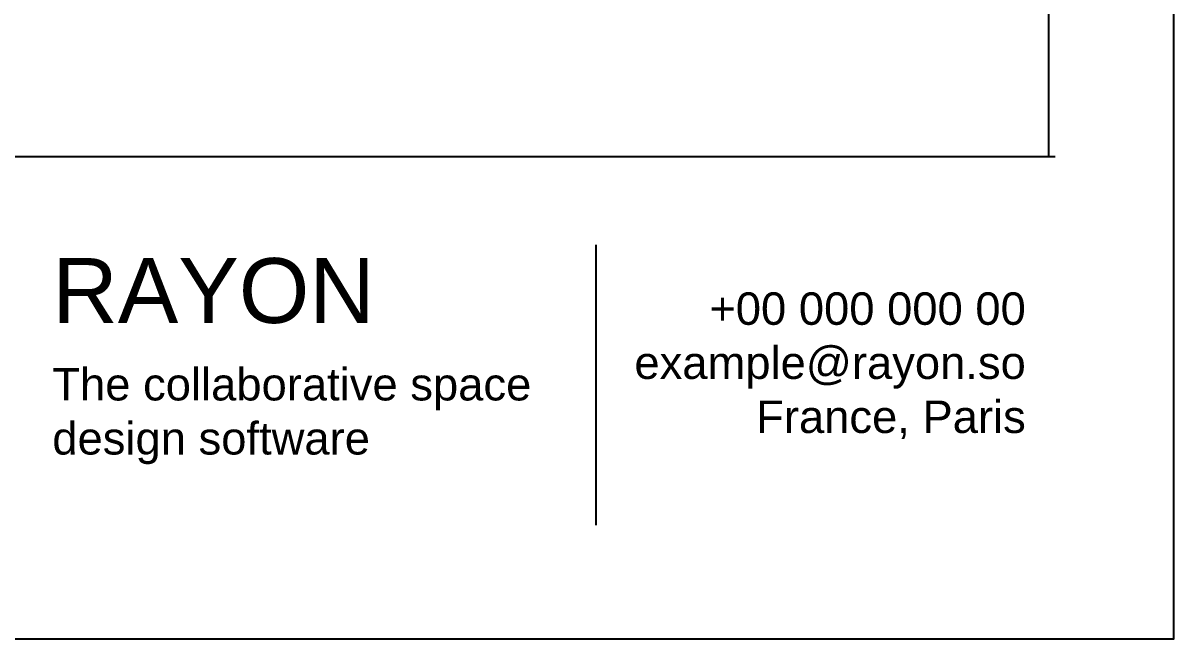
# Model space of a CAD drawing. Header units: metres. Extents: x -17 to 580, y -130 to 19.
# Drawn here: x 139.58 to 176.2, y -129.51 to -109.89 of the extents above; entities that cross this region are included whole.
import ezdxf

# ---------------------------------------------------------------- set-up
doc = ezdxf.new("R2010")
doc.units = ezdxf.units.M
for name, pattern in [('Light Grey Page Line', [0]), ('Page Lines', [0]), ('Thin Grey Page Lines', [0])]:
    doc.linetypes.add(name, pattern=pattern)
doc.layers.add('Imported blocks', color=7, linetype='Continuous', true_color=0x7a8bf7)
doc.layers.add('Page Layout', color=7, linetype='Continuous', true_color=0xe0e0e0)
doc.styles.add('Layout Text Logo L', font='', dxfattribs={"height": 0.24})
doc.styles.add('Layout Text Titles', font='', dxfattribs={"height": 0.12})
doc.styles.get('Layout Text Logo L').set_extended_font_data('arial')
doc.styles.get('Layout Text Titles').set_extended_font_data('arial')

# ---------------------------------------------------------------- blocks, each defined once
blk = doc.blocks.new('ScaledText_7')
at = {"layer": 'Imported blocks', "insert": (-10.5569, -23.254), "char_height": 0.24, "width": 2.248698, "attachment_point": 1, "style": 'Layout Text Logo L'}
blk.add_mtext('RAYON', dxfattribs=at)
blk = doc.blocks.new('ScaledText_10')
at = {"layer": 'Imported blocks', "insert": (-10.5569, -23.254), "char_height": 0.12, "width": 1.997618, "attachment_point": 1, "style": 'Layout Text Titles'}
blk.add_mtext('The collaborative space design software', dxfattribs=at)
blk = doc.blocks.new('ScaledText_22')
at = {"layer": 'Imported blocks', "insert": (-8.7579, -23.254), "char_height": 0.12, "width": 2.248698, "attachment_point": 3, "style": 'Layout Text Titles'}
blk.add_mtext('+00 000 000 00 \\Pexample@rayon.so\\PFrance, Paris\\P', dxfattribs=at)
blk = doc.blocks.new('Page layout horizontal1')
at = {"layer": 'Imported blocks', "linetype": 'Page Lines'}
blk.add_lwpolyline([(-21, -14.835), (21, -14.835), (21, 14.835), (-21, 14.835), (-21, -14.835)], close=True, dxfattribs=at)
at = {"layer": 'Imported blocks', "linetype": 'Light Grey Page Line'}
blk.add_lwpolyline([(-20.0598, -11.4881), (-20.1047, 13.9996), (20.1308, 13.9996), (20.1308, -11.4881)], dxfattribs=at)
at = {"layer": 'Imported blocks', "linetype": 'Thin Grey Page Lines'}
for points in [[(-20.0598, -11.4881), (20.1757, -11.4881)], [(16.9928, -12.101), (16.9928, -14.0452)]]:
    blk.add_lwpolyline(points, dxfattribs=at)
at = {"layer": 'Imported blocks', "xscale": 1.874944988229938, "yscale": 1.874944988229938}
for name, p in [('ScaledText_7', (33.021, 31.4068)), ('ScaledText_22', (36.3939, 31.169)), ('ScaledText_10', (33.021, 30.6445))]:
    blk.add_blockref(name, p, dxfattribs=at)

msp = doc.modelspace()

# ---------------------------------------------------------------- block references
at = {"layer": 'Page Layout', "xscale": 4.59149619442336, "yscale": 4.59149619442336}
msp.add_blockref('Page layout horizontal1', (79.7808426, -61.3907105), dxfattribs=at)

doc.saveas('drawing.dxf')
